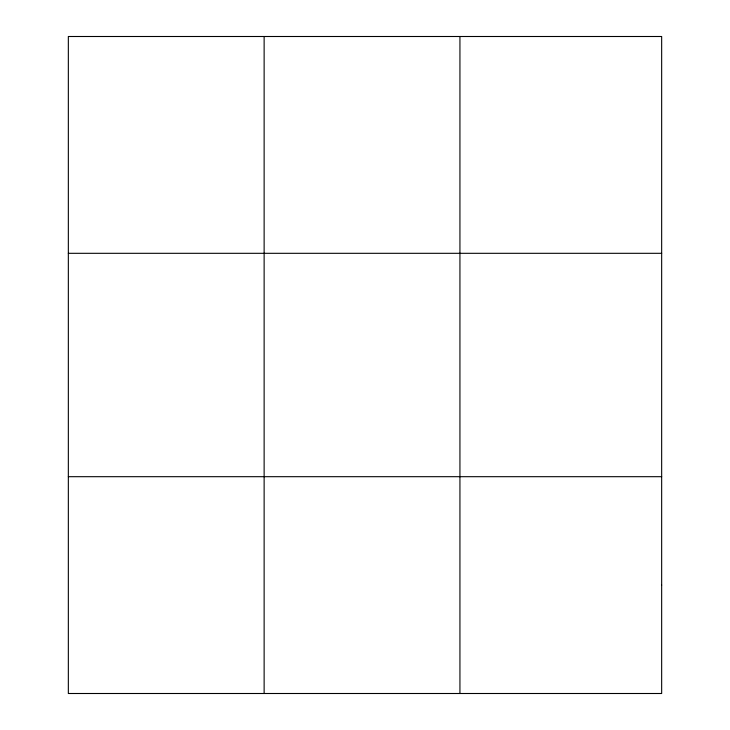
<?xml version="1.0" encoding="UTF-8"?>
<svg xmlns="http://www.w3.org/2000/svg" width="730" height="730" viewBox="0 0 730 730"><rect width="100%" height="100%" fill="white"/><g stroke="black" fill="none" stroke-linecap="round" stroke-linejoin="round"><path stroke-width="1.09" d="M264.132 36.5L264.132 693.5M459.937 36.5L459.937 693.5M68.337 253.31L661.663 253.31M68.337 476.69L661.663 476.69M661.663 585.095L661.663 693.5L68.337 693.5L68.337 36.5L661.663 36.5L661.663 585.095"/></g></svg>
